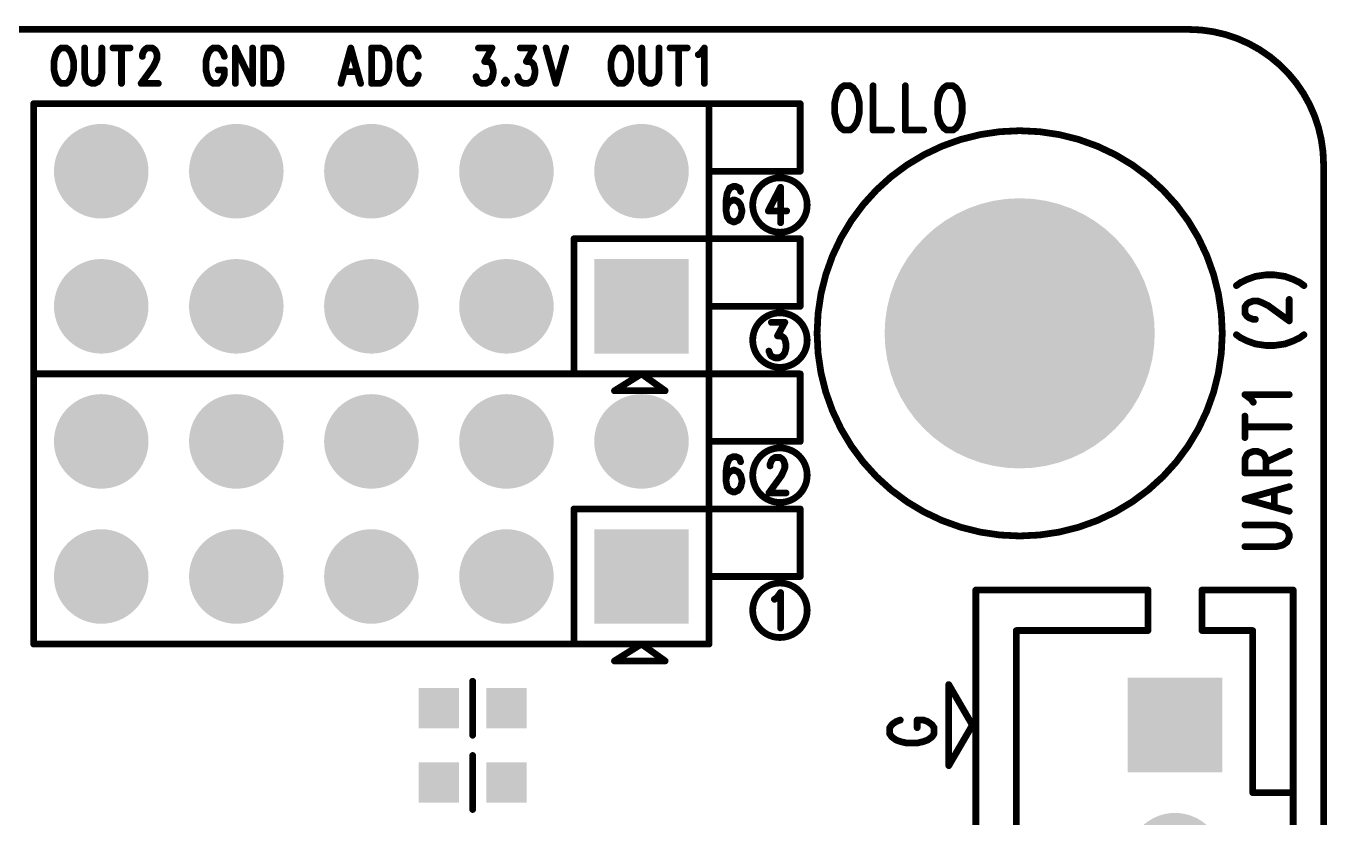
# Model space of a CAD drawing. Extents: x 97 to 206, y 100 to 175.
# Drawn here: x 185.79 to 205.05, y 163.33 to 175.05 of the extents above; entities that cross this region are included whole.
import ezdxf

# ---------------------------------------------------------------- set-up
doc = ezdxf.new("R2010")
doc.units = 0
doc.layers.get('0').update_dxf_attribs({"linetype": 'CONTINUOUS'})
doc.layers.add('MASK-TOP_PHO', color=10, linetype='CONTINUOUS')
doc.layers.add('SILK-TOP_PHO', color=9, linetype='CONTINUOUS')

# ---------------------------------------------------------------- blocks, each defined once
blk = doc.blocks.new('ROUND_1')
at = {"const_width": 0.050038}
blk.add_lwpolyline([(-0.025018, 0, 1), (0.025018, 0, 1)], format="xyb", close=True, dxfattribs=at)
blk = doc.blocks.new('ROUND_232')
at = {"const_width": 0.050038}
blk.add_lwpolyline([(-0.025018, 0, 1), (0.025018, 0, 1)], format="xyb", close=True, dxfattribs=at)
blk = doc.blocks.new('ROUND_32')
at = {"const_width": 1.999996}
blk.add_lwpolyline([(-0.999998, 0, 1), (0.999998, 0, 1)], format="xyb", close=True, dxfattribs=at)
blk = doc.blocks.new('ROUND_130')
at = {"const_width": 0.700024}
blk.add_lwpolyline([(-0.350012, 0, 1), (0.350012, 0, 1)], format="xyb", close=True, dxfattribs=at)
blk = doc.blocks.new('SQUARE_132')
blk.add_solid([(0.700024, 0.700024), (0.700024, -0.700024), (-0.700024, 0.700024), (-0.700024, -0.700024)])
blk = doc.blocks.new('SQUARE_181')
blk.add_solid([(0.700024, 0.700024), (0.700024, -0.700024), (-0.700024, 0.700024), (-0.700024, -0.700024)])
blk = doc.blocks.new('ROUND_182')
at = {"const_width": 0.700024}
blk.add_lwpolyline([(-0.350012, 0, 1), (0.350012, 0, 1)], format="xyb", close=True, dxfattribs=at)
blk = doc.blocks.new('SQUARE_191')
blk.add_solid([(0.299974, 0.299974), (0.299974, -0.299974), (-0.299974, 0.299974), (-0.299974, -0.299974)])

msp = doc.modelspace()

# ---------------------------------------------------------------- linework, layer by layer
at = {"layer": 'MASK-TOP_PHO', "const_width": 0.100076}
for points in [[(102.00005, 174.999904), (203.000102, 174.999904)], [(205.000098, 172.999908), (205.000098, 102.00005)]]:
    msp.add_lwpolyline(points, dxfattribs=at)
msp.add_lwpolyline([(205.000098, 172.999908, 0.4142136), (203.000102, 174.999904)], format="xyb", dxfattribs=at)
at = {"layer": 'SILK-TOP_PHO', "const_width": 0.100076}
for points in [[(102.00005, 174.999904), (203.000102, 174.999904)], [(186.272678, 174.69993), (186.236356, 174.649892)], [(186.309, 174.725076), (186.272678, 174.69993)], [(186.381898, 174.725076), (186.309, 174.725076)], [(186.41822, 174.69993), (186.381898, 174.725076)], [(186.454542, 174.649892), (186.41822, 174.69993)], [(186.65444, 174.725076), (186.65444, 174.349918)], [(186.909202, 174.349918), (186.909202, 174.725076)], [(187.072778, 174.725076), (187.327286, 174.725076)], [(187.200032, 174.725076), (187.200032, 174.200058)], [(187.50915, 174.625), (187.527184, 174.675038)], [(187.527184, 174.675038), (187.545472, 174.69993)], [(187.545472, 174.69993), (187.581794, 174.725076)], [(187.581794, 174.725076), (187.654438, 174.725076)], [(187.654438, 174.725076), (187.691014, 174.69993)], [(187.691014, 174.69993), (187.709048, 174.675038)], [(187.709048, 174.675038), (187.727336, 174.625)], [(188.52261, 174.69993), (188.486288, 174.649892)], [(188.559186, 174.725076), (188.52261, 174.69993)], [(188.63183, 174.725076), (188.559186, 174.725076)], [(188.668152, 174.69993), (188.63183, 174.725076)], [(188.704474, 174.649892), (188.668152, 174.69993)], [(188.886338, 174.725076), (188.886338, 174.200058)], [(188.886338, 174.725076), (189.140846, 174.200058)], [(189.140846, 174.725076), (189.140846, 174.200058)], [(189.304422, 174.725076), (189.304422, 174.200058)], [(189.304422, 174.725076), (189.43193, 174.725076)], [(189.43193, 174.725076), (189.486286, 174.69993)], [(189.486286, 174.69993), (189.522608, 174.649892)], [(190.595504, 174.725076), (190.449962, 174.200058)], [(190.595504, 174.725076), (190.740792, 174.200058)], [(190.904622, 174.725076), (190.904622, 174.200058)], [(190.904622, 174.725076), (191.031876, 174.725076)], [(191.031876, 174.725076), (191.086486, 174.69993)], [(191.086486, 174.69993), (191.122808, 174.649892)], [(191.39535, 174.69993), (191.359028, 174.649892)], [(191.431926, 174.725076), (191.39535, 174.69993)], [(191.50457, 174.725076), (191.431926, 174.725076)], [(191.540892, 174.69993), (191.50457, 174.725076)], [(191.577214, 174.649892), (191.540892, 174.69993)], [(192.48628, 174.725076), (192.686432, 174.725076)], [(192.686432, 174.725076), (192.577212, 174.524924)], [(193.104516, 174.725076), (193.304668, 174.725076)], [(193.304668, 174.725076), (193.195448, 174.524924)], [(193.486278, 174.725076), (193.63182, 174.200058)], [(193.777362, 174.725076), (193.63182, 174.200058)], [(194.522852, 174.69993), (194.486276, 174.649892)], [(194.559174, 174.725076), (194.522852, 174.69993)], [(194.631818, 174.725076), (194.559174, 174.725076)], [(194.66814, 174.69993), (194.631818, 174.725076)], [(194.704462, 174.649892), (194.66814, 174.69993)], [(194.904614, 174.725076), (194.904614, 174.349918)], [(195.159122, 174.349918), (195.159122, 174.725076)], [(195.322698, 174.725076), (195.577206, 174.725076)], [(195.449952, 174.725076), (195.449952, 174.200058)], [(195.777358, 174.649892), (195.831714, 174.725076)], [(195.831714, 174.725076), (195.831714, 174.200058)], [(186.218068, 174.600108), (186.200034, 174.524924)], [(186.200034, 174.524924), (186.200034, 174.399956)], [(186.236356, 174.649892), (186.218068, 174.600108)], [(186.47283, 174.600108), (186.454542, 174.649892)], [(186.490864, 174.524924), (186.47283, 174.600108)], [(186.490864, 174.399956), (186.490864, 174.524924)], [(187.50915, 174.600108), (187.50915, 174.625)], [(187.709048, 174.524924), (187.672726, 174.449994)], [(187.727336, 174.574962), (187.709048, 174.524924)], [(187.727336, 174.625), (187.727336, 174.574962)], [(188.468254, 174.600108), (188.449966, 174.524924)], [(188.449966, 174.524924), (188.449966, 174.399956)], [(188.486288, 174.649892), (188.468254, 174.600108)], [(188.722762, 174.600108), (188.704474, 174.649892)], [(189.522608, 174.649892), (189.540896, 174.600108)], [(189.540896, 174.600108), (189.559184, 174.524924)], [(189.559184, 174.524924), (189.559184, 174.399956)], [(191.122808, 174.649892), (191.140842, 174.600108)], [(191.140842, 174.600108), (191.15913, 174.524924)], [(191.15913, 174.524924), (191.15913, 174.399956)], [(191.340994, 174.600108), (191.322706, 174.524924)], [(191.322706, 174.524924), (191.322706, 174.399956)], [(191.359028, 174.649892), (191.340994, 174.600108)], [(191.595502, 174.600108), (191.577214, 174.649892)], [(192.577212, 174.524924), (192.631822, 174.524924)], [(192.631822, 174.524924), (192.668144, 174.500032)], [(192.668144, 174.500032), (192.686432, 174.474886)], [(193.195448, 174.524924), (193.250058, 174.524924)], [(193.250058, 174.524924), (193.28638, 174.500032)], [(193.28638, 174.500032), (193.304668, 174.474886)], [(194.468242, 174.600108), (194.449954, 174.524924)], [(194.449954, 174.524924), (194.449954, 174.399956)], [(194.486276, 174.649892), (194.468242, 174.600108)], [(194.72275, 174.600108), (194.704462, 174.649892)], [(194.740784, 174.524924), (194.72275, 174.600108)], [(194.740784, 174.399956), (194.740784, 174.524924)], [(195.740782, 174.625), (195.777358, 174.649892)], [(186.200034, 174.399956), (186.218068, 174.325026)], [(186.218068, 174.325026), (186.236356, 174.274988)], [(186.454542, 174.274988), (186.47283, 174.325026)], [(186.47283, 174.325026), (186.490864, 174.399956)], [(186.65444, 174.349918), (186.672728, 174.274988)], [(186.890914, 174.274988), (186.909202, 174.349918)], [(187.672726, 174.449994), (187.490862, 174.200058)], [(188.449966, 174.399956), (188.468254, 174.325026)], [(188.468254, 174.325026), (188.486288, 174.274988)], [(188.63183, 174.399956), (188.722762, 174.399956)], [(188.704474, 174.274988), (188.722762, 174.325026)], [(188.722762, 174.325026), (188.722762, 174.399956)], [(189.540896, 174.325026), (189.522608, 174.274988)], [(189.559184, 174.399956), (189.540896, 174.325026)], [(190.504572, 174.375064), (190.686436, 174.375064)], [(191.140842, 174.325026), (191.122808, 174.274988)], [(191.15913, 174.399956), (191.140842, 174.325026)], [(191.322706, 174.399956), (191.340994, 174.325026)], [(191.340994, 174.325026), (191.359028, 174.274988)], [(191.577214, 174.274988), (191.595502, 174.325026)], [(192.468246, 174.250096), (192.449958, 174.29988)], [(192.686432, 174.474886), (192.704466, 174.399956)], [(192.704466, 174.349918), (192.686432, 174.274988)], [(192.704466, 174.399956), (192.704466, 174.349918)], [(193.086482, 174.250096), (193.068194, 174.29988)], [(193.304668, 174.474886), (193.322702, 174.399956)], [(193.322702, 174.349918), (193.304668, 174.274988)], [(193.322702, 174.399956), (193.322702, 174.349918)], [(194.449954, 174.399956), (194.468242, 174.325026)], [(194.468242, 174.325026), (194.486276, 174.274988)], [(194.704462, 174.274988), (194.72275, 174.325026)], [(194.72275, 174.325026), (194.740784, 174.399956)], [(194.904614, 174.349918), (194.922648, 174.274988)], [(195.140834, 174.274988), (195.159122, 174.349918)], [(186.236356, 174.274988), (186.272678, 174.22495)], [(186.272678, 174.22495), (186.309, 174.200058)], [(186.309, 174.200058), (186.381898, 174.200058)], [(186.381898, 174.200058), (186.41822, 174.22495)], [(186.41822, 174.22495), (186.454542, 174.274988)], [(186.672728, 174.274988), (186.70905, 174.22495)], [(186.70905, 174.22495), (186.76366, 174.200058)], [(186.76366, 174.200058), (186.799982, 174.200058)], [(186.799982, 174.200058), (186.854592, 174.22495)], [(186.854592, 174.22495), (186.890914, 174.274988)], [(187.490862, 174.200058), (187.74537, 174.200058)], [(188.486288, 174.274988), (188.52261, 174.22495)], [(188.52261, 174.22495), (188.559186, 174.200058)], [(188.559186, 174.200058), (188.63183, 174.200058)], [(188.63183, 174.200058), (188.668152, 174.22495)], [(188.668152, 174.22495), (188.704474, 174.274988)], [(189.43193, 174.200058), (189.304422, 174.200058)], [(189.486286, 174.22495), (189.43193, 174.200058)], [(189.522608, 174.274988), (189.486286, 174.22495)], [(191.031876, 174.200058), (190.904622, 174.200058)], [(191.086486, 174.22495), (191.031876, 174.200058)], [(191.122808, 174.274988), (191.086486, 174.22495)], [(191.359028, 174.274988), (191.39535, 174.22495)], [(191.39535, 174.22495), (191.431926, 174.200058)], [(191.431926, 174.200058), (191.50457, 174.200058)], [(191.50457, 174.200058), (191.540892, 174.22495)], [(191.540892, 174.22495), (191.577214, 174.274988)], [(192.48628, 174.22495), (192.468246, 174.250096)], [(192.54089, 174.200058), (192.48628, 174.22495)], [(192.5955, 174.200058), (192.54089, 174.200058)], [(192.65011, 174.22495), (192.5955, 174.200058)], [(192.686432, 174.274988), (192.65011, 174.22495)], [(192.88633, 174.250096), (192.868296, 174.22495)], [(192.868296, 174.22495), (192.88633, 174.200058)], [(192.904618, 174.22495), (192.88633, 174.250096)], [(192.88633, 174.200058), (192.904618, 174.22495)], [(193.104516, 174.22495), (193.086482, 174.250096)], [(193.159126, 174.200058), (193.104516, 174.22495)], [(193.213736, 174.200058), (193.159126, 174.200058)], [(193.268092, 174.22495), (193.213736, 174.200058)], [(193.304668, 174.274988), (193.268092, 174.22495)], [(194.486276, 174.274988), (194.522852, 174.22495)], [(194.522852, 174.22495), (194.559174, 174.200058)], [(194.559174, 174.200058), (194.631818, 174.200058)], [(194.631818, 174.200058), (194.66814, 174.22495)], [(194.66814, 174.22495), (194.704462, 174.274988)], [(194.922648, 174.274988), (194.95897, 174.22495)], [(194.95897, 174.22495), (195.01358, 174.200058)], [(195.01358, 174.200058), (195.049902, 174.200058)], [(195.049902, 174.200058), (195.104512, 174.22495)], [(195.104512, 174.22495), (195.140834, 174.274988)], [(197.852284, 174.134272), (197.806818, 174.071788)], [(197.89775, 174.165514), (197.852284, 174.134272)], [(197.988682, 174.165514), (197.89775, 174.165514)], [(198.034148, 174.134272), (197.988682, 174.165514)], [(198.079614, 174.071788), (198.034148, 174.134272)], [(198.32955, 174.165514), (198.32955, 173.509432)], [(198.806816, 174.165514), (198.806816, 173.509432)], [(199.375014, 174.134272), (199.329548, 174.071788)], [(199.42048, 174.165514), (199.375014, 174.134272)], [(199.511412, 174.165514), (199.42048, 174.165514)], [(199.556878, 174.134272), (199.511412, 174.165514)], [(199.602344, 174.071788), (199.556878, 174.134272)], [(197.784212, 174.009304), (197.761352, 173.915578)], [(197.761352, 173.915578), (197.761352, 173.759368)], [(197.806818, 174.071788), (197.784212, 174.009304)], [(198.10222, 174.009304), (198.079614, 174.071788)], [(198.12508, 173.915578), (198.10222, 174.009304)], [(198.12508, 173.759368), (198.12508, 173.915578)], [(199.306942, 174.009304), (199.284082, 173.915578)], [(199.284082, 173.915578), (199.284082, 173.759368)], [(199.329548, 174.071788), (199.306942, 174.009304)], [(199.62495, 174.009304), (199.602344, 174.071788)], [(199.64781, 173.915578), (199.62495, 174.009304)], [(199.64781, 173.759368), (199.64781, 173.915578)], [(195.90004, 173.900084), (185.90006, 173.900084)], [(185.90006, 173.900084), (185.90006, 169.900092)], [(195.90004, 171.900088), (195.90004, 173.900084)], [(195.90004, 173.900084), (197.25005, 173.900084)], [(195.90004, 172.900086), (195.90004, 173.900084)], [(197.25005, 173.900084), (197.25005, 172.900086)], [(197.761352, 173.759368), (197.784212, 173.665642)], [(198.10222, 173.665642), (198.12508, 173.759368)], [(199.284082, 173.759368), (199.306942, 173.665642)], [(199.62495, 173.665642), (199.64781, 173.759368)], [(197.784212, 173.665642), (197.806818, 173.603158)], [(197.806818, 173.603158), (197.852284, 173.540674)], [(197.852284, 173.540674), (197.89775, 173.509432)], [(197.988682, 173.509432), (198.034148, 173.540674)], [(198.034148, 173.540674), (198.079614, 173.603158)], [(198.079614, 173.603158), (198.10222, 173.665642)], [(199.306942, 173.665642), (199.329548, 173.603158)], [(199.329548, 173.603158), (199.375014, 173.540674)], [(199.375014, 173.540674), (199.42048, 173.509432)], [(199.511412, 173.509432), (199.556878, 173.540674)], [(199.556878, 173.540674), (199.602344, 173.603158)], [(199.602344, 173.603158), (199.62495, 173.665642)], [(197.89775, 173.509432), (197.988682, 173.509432)], [(198.32955, 173.509432), (198.602346, 173.509432)], [(198.806816, 173.509432), (199.079612, 173.509432)], [(199.42048, 173.509432), (199.511412, 173.509432)], [(205.000098, 172.999908), (205.000098, 102.00005)], [(197.25005, 172.900086), (195.90004, 172.900086)], [(196.168264, 172.574966), (196.149976, 172.449998)], [(196.204586, 172.649896), (196.168264, 172.574966)], [(196.259196, 172.675042), (196.204586, 172.649896)], [(196.295518, 172.675042), (196.259196, 172.675042)], [(196.349874, 172.649896), (196.295518, 172.675042)], [(196.368162, 172.600112), (196.349874, 172.649896)], [(196.958966, 172.662596), (196.777356, 172.312584)], [(196.958966, 172.662596), (196.958966, 172.137578)], [(196.149976, 172.449998), (196.149976, 172.32503)], [(196.168264, 172.39996), (196.149976, 172.32503)], [(196.204586, 172.449998), (196.168264, 172.39996)], [(196.259196, 172.47489), (196.204586, 172.449998)], [(196.27723, 172.47489), (196.259196, 172.47489)], [(196.33184, 172.449998), (196.27723, 172.47489)], [(196.368162, 172.39996), (196.33184, 172.449998)], [(196.38645, 172.32503), (196.368162, 172.39996)], [(196.149976, 172.32503), (196.168264, 172.224954)], [(196.168264, 172.224954), (196.204586, 172.174916)], [(196.204586, 172.174916), (196.259196, 172.150024)], [(196.27723, 172.150024), (196.33184, 172.174916)], [(196.33184, 172.174916), (196.368162, 172.224954)], [(196.368162, 172.224954), (196.38645, 172.299884)], [(196.38645, 172.299884), (196.38645, 172.32503)], [(196.777356, 172.312584), (197.049898, 172.312584)], [(196.259196, 172.150024), (196.27723, 172.150024)], [(195.90004, 171.900088), (193.900044, 171.900088)], [(193.900044, 171.900088), (193.900044, 169.900092)], [(195.90004, 169.900092), (195.90004, 171.900088)], [(195.90004, 171.900088), (197.25005, 171.900088)], [(195.90004, 170.90009), (195.90004, 171.900088)], [(197.25005, 171.900088), (197.25005, 170.90009)], [(203.70927, 171.206922), (203.771754, 171.252388)], [(203.771754, 171.252388), (203.865734, 171.297854)], [(203.865734, 171.297854), (203.990702, 171.343066)], [(203.990702, 171.343066), (204.146912, 171.365926)], [(204.146912, 171.365926), (204.27188, 171.365926)], [(204.27188, 171.365926), (204.42809, 171.343066)], [(204.42809, 171.343066), (204.553058, 171.297854)], [(204.553058, 171.297854), (204.646784, 171.252388)], [(204.646784, 171.252388), (204.709268, 171.206922)], [(197.25005, 170.90009), (195.90004, 170.90009)], [(203.834492, 170.88866), (203.865734, 170.934126)], [(203.834492, 170.797728), (203.834492, 170.88866)], [(203.865734, 170.934126), (203.896976, 170.956732)], [(203.896976, 170.956732), (203.95946, 170.979592)], [(203.95946, 170.979592), (204.021944, 170.979592)], [(204.021944, 170.979592), (204.084428, 170.956732)], [(204.084428, 170.956732), (204.178154, 170.911266)], [(204.178154, 170.911266), (204.490574, 170.68419)], [(204.490574, 170.68419), (204.490574, 171.002198)], [(196.822822, 170.6626), (197.02272, 170.6626)], [(197.02272, 170.6626), (196.913754, 170.462448)], [(203.865734, 170.752262), (203.834492, 170.797728)], [(203.896976, 170.729656), (203.865734, 170.752262)], [(203.95946, 170.706796), (203.896976, 170.729656)], [(203.990702, 170.706796), (203.95946, 170.706796)], [(196.913754, 170.462448), (196.96811, 170.462448)], [(196.96811, 170.462448), (197.004432, 170.437556)], [(197.004432, 170.437556), (197.02272, 170.41241)], [(203.70927, 170.479466), (203.771754, 170.434)], [(204.646784, 170.434), (204.709268, 170.479466)], [(197.02272, 170.41241), (197.041008, 170.33748)], [(197.041008, 170.287442), (197.02272, 170.212512)], [(197.041008, 170.33748), (197.041008, 170.287442)], [(203.771754, 170.434), (203.865734, 170.388534)], [(203.865734, 170.388534), (203.990702, 170.343068)], [(203.990702, 170.343068), (204.146912, 170.320462)], [(204.146912, 170.320462), (204.27188, 170.320462)], [(204.27188, 170.320462), (204.42809, 170.343068)], [(204.42809, 170.343068), (204.553058, 170.388534)], [(204.553058, 170.388534), (204.646784, 170.434)], [(196.804534, 170.18762), (196.786246, 170.237404)], [(196.822822, 170.162474), (196.804534, 170.18762)], [(196.877178, 170.137582), (196.822822, 170.162474)], [(196.931788, 170.137582), (196.877178, 170.137582)], [(196.986398, 170.162474), (196.931788, 170.137582)], [(197.02272, 170.212512), (196.986398, 170.162474)], [(195.90004, 169.900092), (185.90006, 169.900092)], [(185.90006, 169.900092), (185.90006, 165.9001)], [(185.90006, 169.900092), (195.90004, 169.900092)], [(194.900042, 169.900092), (194.499992, 169.649902)], [(195.250054, 169.649902), (194.900042, 169.900092)], [(195.90004, 167.900096), (195.90004, 169.900092)], [(195.90004, 169.900092), (197.25005, 169.900092)], [(195.90004, 168.900094), (195.90004, 169.900092)], [(197.25005, 169.900092), (197.25005, 168.900094)], [(194.499992, 169.649902), (195.250054, 169.649902)], [(203.928218, 169.524934), (203.834492, 169.59326)], [(203.834492, 169.59326), (204.490574, 169.59326)], [(203.95946, 169.479468), (203.928218, 169.524934)], [(203.834492, 168.956736), (203.834492, 169.274998)], [(203.834492, 169.115994), (204.490574, 169.115994)], [(197.25005, 168.900094), (195.90004, 168.900094)], [(203.834492, 168.638728), (203.865734, 168.7068)], [(203.865734, 168.7068), (203.896976, 168.72966)], [(203.896976, 168.72966), (203.95946, 168.752266)], [(203.95946, 168.752266), (204.021944, 168.752266)], [(204.021944, 168.752266), (204.084428, 168.72966)], [(204.084428, 168.72966), (204.11567, 168.7068)], [(204.11567, 168.7068), (204.146912, 168.638728)], [(204.146912, 168.593262), (204.490574, 168.752266)], [(196.168264, 168.574974), (196.149976, 168.450006)], [(196.204586, 168.649904), (196.168264, 168.574974)], [(196.259196, 168.67505), (196.204586, 168.649904)], [(196.295518, 168.67505), (196.259196, 168.67505)], [(196.349874, 168.649904), (196.295518, 168.67505)], [(196.368162, 168.60012), (196.349874, 168.649904)], [(196.804534, 168.562528), (196.822822, 168.612566)], [(196.804534, 168.537382), (196.804534, 168.562528)], [(196.822822, 168.612566), (196.840856, 168.637458)], [(196.840856, 168.637458), (196.877178, 168.662604)], [(196.877178, 168.662604), (196.950076, 168.662604)], [(196.950076, 168.662604), (196.986398, 168.637458)], [(196.986398, 168.637458), (197.004432, 168.612566)], [(197.004432, 168.612566), (197.02272, 168.562528)], [(197.02272, 168.51249), (197.004432, 168.462452)], [(197.02272, 168.562528), (197.02272, 168.51249)], [(203.834492, 168.434004), (203.834492, 168.638728)], [(204.146912, 168.638728), (204.146912, 168.434004)], [(196.149976, 168.450006), (196.149976, 168.325038)], [(196.168264, 168.399968), (196.149976, 168.325038)], [(196.149976, 168.325038), (196.168264, 168.224962)], [(196.204586, 168.450006), (196.168264, 168.399968)], [(196.259196, 168.474898), (196.204586, 168.450006)], [(196.27723, 168.474898), (196.259196, 168.474898)], [(196.33184, 168.450006), (196.27723, 168.474898)], [(196.368162, 168.399968), (196.33184, 168.450006)], [(196.38645, 168.325038), (196.368162, 168.399968)], [(196.38645, 168.299892), (196.38645, 168.325038)], [(196.96811, 168.387522), (196.786246, 168.137586)], [(197.004432, 168.462452), (196.96811, 168.387522)], [(203.834492, 168.434004), (204.490574, 168.434004)], [(196.168264, 168.224962), (196.204586, 168.174924)], [(196.204586, 168.174924), (196.259196, 168.150032)], [(196.259196, 168.150032), (196.27723, 168.150032)], [(196.27723, 168.150032), (196.33184, 168.174924)], [(196.33184, 168.174924), (196.368162, 168.224962)], [(196.368162, 168.224962), (196.38645, 168.299892)], [(196.786246, 168.137586), (197.041008, 168.137586)], [(203.834492, 168.04767), (204.490574, 168.229534)], [(204.27188, 167.934132), (204.27188, 168.161462)], [(203.834492, 168.04767), (204.490574, 167.865806)], [(195.90004, 167.900096), (193.900044, 167.900096)], [(193.900044, 167.900096), (193.900044, 165.9001)], [(195.90004, 165.9001), (195.90004, 167.900096)], [(195.90004, 167.900096), (197.25005, 167.900096)], [(195.90004, 166.900098), (195.90004, 167.900096)], [(197.25005, 167.900096), (197.25005, 166.900098)], [(204.303122, 167.661336), (203.834492, 167.661336)], [(204.396848, 167.63873), (204.303122, 167.661336)], [(204.459332, 167.593264), (204.396848, 167.63873)], [(204.490574, 167.524938), (204.459332, 167.593264)], [(204.303122, 167.343074), (204.396848, 167.365934)], [(204.396848, 167.365934), (204.459332, 167.4114)], [(204.459332, 167.4114), (204.490574, 167.479472)], [(204.490574, 167.479472), (204.490574, 167.524938)], [(203.834492, 167.343074), (204.303122, 167.343074)], [(197.25005, 166.900098), (195.90004, 166.900098)], [(196.868288, 166.562532), (196.90461, 166.587424)], [(196.90461, 166.587424), (196.958966, 166.662608)], [(196.958966, 166.662608), (196.958966, 166.13759)], [(199.849994, 156.699966), (199.849994, 166.699946)], [(199.849994, 166.699946), (202.3999, 166.699946)], [(202.3999, 166.699946), (202.3999, 166.099998)], [(204.55001, 166.699946), (203.2, 166.699946)], [(203.2, 166.699946), (203.2, 166.099998)], [(204.55001, 158.699962), (204.55001, 166.699946)], [(202.3999, 166.099998), (200.449942, 166.099998)], [(200.449942, 166.099998), (200.449942, 157.299914)], [(203.2, 166.099998), (203.950062, 166.099998)], [(203.950062, 166.099998), (203.950062, 163.699952)], [(185.90006, 165.9001), (195.90004, 165.9001)], [(194.900042, 165.9001), (194.499992, 165.64991)], [(195.250054, 165.64991), (194.900042, 165.9001)], [(194.499992, 165.64991), (195.250054, 165.64991)], [(192.39992, 165.349936), (192.39992, 164.55009)], [(199.799956, 164.69995), (199.449944, 165.299898)], [(199.449944, 165.299898), (199.449944, 164.100002)], [(198.606918, 164.706808), (198.575676, 164.661342)], [(198.575676, 164.661342), (198.575676, 164.57041)], [(198.669402, 164.752274), (198.606918, 164.706808)], [(198.731886, 164.77488), (198.669402, 164.752274)], [(199.075548, 164.77488), (198.981822, 164.77488)], [(198.981822, 164.661342), (198.981822, 164.77488)], [(199.138032, 164.752274), (199.075548, 164.77488)], [(199.200516, 164.706808), (199.138032, 164.752274)], [(199.231758, 164.661342), (199.200516, 164.706808)], [(199.231758, 164.57041), (199.231758, 164.661342)], [(199.449944, 164.100002), (199.799956, 164.69995)], [(198.575676, 164.57041), (198.606918, 164.524944)], [(198.606918, 164.524944), (198.669402, 164.479478)], [(198.669402, 164.479478), (198.731886, 164.456872)], [(199.075548, 164.456872), (199.138032, 164.479478)], [(199.138032, 164.479478), (199.200516, 164.524944)], [(199.200516, 164.524944), (199.231758, 164.57041)], [(198.731886, 164.456872), (198.825612, 164.434012)], [(198.825612, 164.434012), (198.981822, 164.434012)], [(198.981822, 164.434012), (199.075548, 164.456872)], [(192.39992, 164.250116), (192.39992, 163.450016)], [(203.950062, 163.699952), (204.55001, 163.699952)]]:
    msp.add_lwpolyline(points, dxfattribs=at)
msp.add_lwpolyline([(205.000098, 172.999908, 0.4142136), (203.000102, 174.999904)], format="xyb", dxfattribs=at)
for points in [[(197.499986, 170.50004, 1), (203.499974, 170.50004, 1)], [(196.546978, 172.39996, 1), (197.353174, 172.39996, 1)], [(196.546978, 170.399964, 1), (197.353174, 170.399964, 1)], [(196.546978, 168.399968, 1), (197.353174, 168.399968, 1)], [(196.546978, 166.399972, 1), (197.353174, 166.399972, 1)]]:
    msp.add_lwpolyline(points, format="xyb", close=True, dxfattribs=at)

# ---------------------------------------------------------------- block references
at = {"layer": 'MASK-TOP_PHO'}
for name, p in [('ROUND_1', (203.000102, 174.999904)), ('ROUND_1', (203.000102, 174.999904)), ('ROUND_130', (186.900058, 172.900086)), ('ROUND_130', (188.900054, 172.900086)), ('ROUND_130', (190.90005, 172.900086)), ('ROUND_130', (192.900046, 172.900086)), ('ROUND_130', (194.900042, 172.900086)), ('ROUND_1', (205.000098, 172.999908)), ('ROUND_1', (205.000098, 172.999908)), ('ROUND_32', (200.49998, 170.50004)), ('ROUND_130', (186.900058, 170.90009)), ('ROUND_130', (188.900054, 170.90009)), ('ROUND_130', (190.90005, 170.90009)), ('ROUND_130', (192.900046, 170.90009)), ('SQUARE_132', (194.900042, 170.90009)), ('ROUND_130', (186.900058, 168.900094)), ('ROUND_130', (188.900054, 168.900094)), ('ROUND_130', (190.90005, 168.900094)), ('ROUND_130', (192.900046, 168.900094)), ('ROUND_130', (194.900042, 168.900094)), ('ROUND_130', (186.900058, 166.900098)), ('ROUND_130', (188.900054, 166.900098)), ('ROUND_130', (190.90005, 166.900098)), ('ROUND_130', (192.900046, 166.900098)), ('SQUARE_132', (194.900042, 166.900098)), ('SQUARE_181', (202.79995, 164.69995)), ('SQUARE_191', (191.900048, 164.949886)), ('SQUARE_191', (192.900046, 164.949886)), ('SQUARE_191', (191.900048, 163.850066)), ('SQUARE_191', (192.900046, 163.850066)), ('ROUND_182', (202.79995, 162.699954))]:
    msp.add_blockref(name, p, dxfattribs=at)
at = {"layer": 'SILK-TOP_PHO'}
for name, p in [('ROUND_1', (203.000102, 174.999904)), ('ROUND_1', (203.000102, 174.999904)), ('ROUND_1', (186.272678, 174.69993)), ('ROUND_1', (186.309, 174.725076)), ('ROUND_1', (186.309, 174.725076)), ('ROUND_1', (186.381898, 174.725076)), ('ROUND_1', (186.41822, 174.69993)), ('ROUND_1', (186.65444, 174.725076)), ('ROUND_1', (186.909202, 174.725076)), ('ROUND_1', (187.072778, 174.725076)), ('ROUND_1', (187.200032, 174.725076)), ('ROUND_1', (187.327286, 174.725076)), ('ROUND_1', (187.527184, 174.675038)), ('ROUND_1', (187.545472, 174.69993)), ('ROUND_1', (187.581794, 174.725076)), ('ROUND_1', (187.654438, 174.725076)), ('ROUND_1', (187.691014, 174.69993)), ('ROUND_1', (187.709048, 174.675038)), ('ROUND_1', (188.52261, 174.69993)), ('ROUND_1', (188.559186, 174.725076)), ('ROUND_1', (188.63183, 174.725076)), ('ROUND_1', (188.668152, 174.69993)), ('ROUND_1', (188.886338, 174.725076)), ('ROUND_1', (188.886338, 174.725076)), ('ROUND_1', (189.140846, 174.725076)), ('ROUND_1', (189.304422, 174.725076)), ('ROUND_1', (189.304422, 174.725076)), ('ROUND_1', (189.43193, 174.725076)), ('ROUND_1', (189.486286, 174.69993)), ('ROUND_1', (190.595504, 174.725076)), ('ROUND_1', (190.595504, 174.725076)), ('ROUND_1', (190.904622, 174.725076)), ('ROUND_1', (190.904622, 174.725076)), ('ROUND_1', (191.031876, 174.725076)), ('ROUND_1', (191.086486, 174.69993)), ('ROUND_1', (191.39535, 174.69993)), ('ROUND_1', (191.431926, 174.725076)), ('ROUND_1', (191.50457, 174.725076)), ('ROUND_1', (191.540892, 174.69993)), ('ROUND_1', (192.48628, 174.725076)), ('ROUND_1', (192.686432, 174.725076)), ('ROUND_1', (193.104516, 174.725076)), ('ROUND_1', (193.304668, 174.725076)), ('ROUND_1', (193.486278, 174.725076)), ('ROUND_1', (193.777362, 174.725076)), ('ROUND_1', (194.522852, 174.69993)), ('ROUND_1', (194.559174, 174.725076)), ('ROUND_1', (194.559174, 174.725076)), ('ROUND_1', (194.631818, 174.725076)), ('ROUND_1', (194.66814, 174.69993)), ('ROUND_1', (194.904614, 174.725076)), ('ROUND_1', (195.159122, 174.725076)), ('ROUND_1', (195.322698, 174.725076)), ('ROUND_1', (195.449952, 174.725076)), ('ROUND_1', (195.577206, 174.725076)), ('ROUND_1', (195.831714, 174.725076)), ('ROUND_1', (186.200034, 174.524924)), ('ROUND_1', (186.218068, 174.600108)), ('ROUND_1', (186.236356, 174.649892)), ('ROUND_1', (186.454542, 174.649892)), ('ROUND_1', (186.47283, 174.600108)), ('ROUND_1', (186.490864, 174.524924)), ('ROUND_1', (187.50915, 174.625)), ('ROUND_1', (187.50915, 174.600108)), ('ROUND_1', (187.709048, 174.524924)), ('ROUND_1', (187.727336, 174.625)), ('ROUND_1', (187.727336, 174.574962)), ('ROUND_1', (188.449966, 174.524924)), ('ROUND_1', (188.468254, 174.600108)), ('ROUND_1', (188.486288, 174.649892)), ('ROUND_1', (188.704474, 174.649892)), ('ROUND_1', (188.722762, 174.600108)), ('ROUND_1', (189.522608, 174.649892)), ('ROUND_1', (189.540896, 174.600108)), ('ROUND_1', (189.559184, 174.524924)), ('ROUND_1', (191.122808, 174.649892)), ('ROUND_1', (191.140842, 174.600108)), ('ROUND_1', (191.15913, 174.524924)), ('ROUND_1', (191.322706, 174.524924)), ('ROUND_1', (191.340994, 174.600108)), ('ROUND_1', (191.359028, 174.649892)), ('ROUND_1', (191.577214, 174.649892)), ('ROUND_1', (191.595502, 174.600108)), ('ROUND_1', (192.577212, 174.524924)), ('ROUND_1', (192.631822, 174.524924)), ('ROUND_1', (192.668144, 174.500032)), ('ROUND_1', (193.195448, 174.524924)), ('ROUND_1', (193.250058, 174.524924)), ('ROUND_1', (193.28638, 174.500032)), ('ROUND_1', (194.449954, 174.524924)), ('ROUND_1', (194.468242, 174.600108)), ('ROUND_1', (194.486276, 174.649892)), ('ROUND_1', (194.704462, 174.649892)), ('ROUND_1', (194.72275, 174.600108)), ('ROUND_1', (194.740784, 174.524924)), ('ROUND_1', (195.740782, 174.625)), ('ROUND_1', (195.777358, 174.649892)), ('ROUND_1', (186.200034, 174.399956)), ('ROUND_1', (186.218068, 174.325026)), ('ROUND_1', (186.47283, 174.325026)), ('ROUND_1', (186.490864, 174.399956)), ('ROUND_1', (186.65444, 174.349918)), ('ROUND_1', (186.909202, 174.349918)), ('ROUND_1', (187.672726, 174.449994)), ('ROUND_1', (188.449966, 174.399956)), ('ROUND_1', (188.468254, 174.325026)), ('ROUND_1', (188.63183, 174.399956)), ('ROUND_1', (188.722762, 174.399956)), ('ROUND_1', (188.722762, 174.399956)), ('ROUND_1', (188.722762, 174.325026)), ('ROUND_1', (189.540896, 174.325026)), ('ROUND_1', (189.559184, 174.399956)), ('ROUND_1', (190.504572, 174.375064)), ('ROUND_1', (190.686436, 174.375064)), ('ROUND_1', (191.140842, 174.325026)), ('ROUND_1', (191.15913, 174.399956)), ('ROUND_1', (191.322706, 174.399956)), ('ROUND_1', (191.340994, 174.325026)), ('ROUND_1', (191.595502, 174.325026)), ('ROUND_1', (192.449958, 174.29988)), ('ROUND_1', (192.686432, 174.474886)), ('ROUND_1', (192.704466, 174.399956)), ('ROUND_1', (192.704466, 174.349918)), ('ROUND_1', (193.068194, 174.29988)), ('ROUND_1', (193.304668, 174.474886)), ('ROUND_1', (193.322702, 174.399956)), ('ROUND_1', (193.322702, 174.349918)), ('ROUND_1', (194.449954, 174.399956)), ('ROUND_1', (194.468242, 174.325026)), ('ROUND_1', (194.72275, 174.325026)), ('ROUND_1', (194.740784, 174.399956)), ('ROUND_1', (194.904614, 174.349918)), ('ROUND_1', (195.159122, 174.349918)), ('ROUND_1', (186.236356, 174.274988)), ('ROUND_1', (186.272678, 174.22495)), ('ROUND_1', (186.309, 174.200058)), ('ROUND_1', (186.381898, 174.200058)), ('ROUND_1', (186.41822, 174.22495)), ('ROUND_1', (186.454542, 174.274988)), ('ROUND_1', (186.672728, 174.274988)), ('ROUND_1', (186.70905, 174.22495)), ('ROUND_1', (186.76366, 174.200058)), ('ROUND_1', (186.799982, 174.200058)), ('ROUND_1', (186.854592, 174.22495)), ('ROUND_1', (186.890914, 174.274988)), ('ROUND_1', (187.200032, 174.200058)), ('ROUND_1', (187.490862, 174.200058)), ('ROUND_1', (187.74537, 174.200058)), ('ROUND_1', (188.486288, 174.274988)), ('ROUND_1', (188.52261, 174.22495)), ('ROUND_1', (188.559186, 174.200058)), ('ROUND_1', (188.63183, 174.200058)), ('ROUND_1', (188.668152, 174.22495)), ('ROUND_1', (188.704474, 174.274988)), ('ROUND_1', (188.886338, 174.200058)), ('ROUND_1', (189.140846, 174.200058)), ('ROUND_1', (189.140846, 174.200058)), ('ROUND_1', (189.304422, 174.200058)), ('ROUND_1', (189.304422, 174.200058)), ('ROUND_1', (189.43193, 174.200058)), ('ROUND_1', (189.486286, 174.22495)), ('ROUND_1', (189.522608, 174.274988)), ('ROUND_1', (190.449962, 174.200058)), ('ROUND_1', (190.740792, 174.200058)), ('ROUND_1', (190.904622, 174.200058)), ('ROUND_1', (190.904622, 174.200058)), ('ROUND_1', (191.031876, 174.200058)), ('ROUND_1', (191.086486, 174.22495)), ('ROUND_1', (191.122808, 174.274988)), ('ROUND_1', (191.359028, 174.274988)), ('ROUND_1', (191.39535, 174.22495)), ('ROUND_1', (191.431926, 174.200058)), ('ROUND_1', (191.50457, 174.200058)), ('ROUND_1', (191.540892, 174.22495)), ('ROUND_1', (191.577214, 174.274988)), ('ROUND_1', (192.468246, 174.250096)), ('ROUND_1', (192.48628, 174.22495)), ('ROUND_1', (192.54089, 174.200058)), ('ROUND_1', (192.5955, 174.200058)), ('ROUND_1', (192.65011, 174.22495)), ('ROUND_1', (192.686432, 174.274988)), ('ROUND_1', (192.868296, 174.22495)), ('ROUND_1', (192.88633, 174.250096)), ('ROUND_1', (192.88633, 174.250096)), ('ROUND_1', (192.88633, 174.200058)), ('ROUND_1', (192.904618, 174.22495)), ('ROUND_1', (193.086482, 174.250096)), ('ROUND_1', (193.104516, 174.22495)), ('ROUND_1', (193.159126, 174.200058)), ('ROUND_1', (193.213736, 174.200058)), ('ROUND_1', (193.268092, 174.22495)), ('ROUND_1', (193.304668, 174.274988)), ('ROUND_1', (193.63182, 174.200058)), ('ROUND_1', (193.63182, 174.200058)), ('ROUND_1', (194.486276, 174.274988)), ('ROUND_1', (194.522852, 174.22495)), ('ROUND_1', (194.559174, 174.200058)), ('ROUND_1', (194.631818, 174.200058)), ('ROUND_1', (194.66814, 174.22495)), ('ROUND_1', (194.704462, 174.274988)), ('ROUND_1', (194.922648, 174.274988)), ('ROUND_1', (194.95897, 174.22495)), ('ROUND_1', (195.01358, 174.200058)), ('ROUND_1', (195.049902, 174.200058)), ('ROUND_1', (195.104512, 174.22495)), ('ROUND_1', (195.140834, 174.274988)), ('ROUND_1', (195.449952, 174.200058)), ('ROUND_1', (195.831714, 174.200058)), ('ROUND_1', (197.852284, 174.134272)), ('ROUND_1', (197.89775, 174.165514)), ('ROUND_1', (197.89775, 174.165514)), ('ROUND_1', (197.988682, 174.165514)), ('ROUND_1', (198.034148, 174.134272)), ('ROUND_1', (198.32955, 174.165514)), ('ROUND_1', (198.806816, 174.165514)), ('ROUND_1', (199.375014, 174.134272)), ('ROUND_1', (199.42048, 174.165514)), ('ROUND_1', (199.42048, 174.165514)), ('ROUND_1', (199.511412, 174.165514)), ('ROUND_1', (199.556878, 174.134272)), ('ROUND_1', (197.761352, 173.915578)), ('ROUND_1', (197.784212, 174.009304)), ('ROUND_1', (197.806818, 174.071788)), ('ROUND_1', (198.079614, 174.071788)), ('ROUND_1', (198.10222, 174.009304)), ('ROUND_1', (198.12508, 173.915578)), ('ROUND_1', (199.284082, 173.915578)), ('ROUND_1', (199.306942, 174.009304)), ('ROUND_1', (199.329548, 174.071788)), ('ROUND_1', (199.602344, 174.071788)), ('ROUND_1', (199.62495, 174.009304)), ('ROUND_1', (199.64781, 173.915578)), ('ROUND_1', (185.90006, 173.900084)), ('ROUND_1', (195.90004, 173.900084)), ('ROUND_1', (195.90004, 173.900084)), ('ROUND_1', (195.90004, 173.900084)), ('ROUND_1', (197.25005, 173.900084)), ('ROUND_1', (197.761352, 173.759368)), ('ROUND_1', (198.12508, 173.759368)), ('ROUND_1', (199.284082, 173.759368)), ('ROUND_1', (199.64781, 173.759368)), ('ROUND_1', (197.784212, 173.665642)), ('ROUND_1', (197.806818, 173.603158)), ('ROUND_1', (197.852284, 173.540674)), ('ROUND_1', (198.034148, 173.540674)), ('ROUND_1', (198.079614, 173.603158)), ('ROUND_1', (198.10222, 173.665642)), ('ROUND_1', (199.306942, 173.665642)), ('ROUND_1', (199.329548, 173.603158)), ('ROUND_1', (199.375014, 173.540674)), ('ROUND_1', (199.556878, 173.540674)), ('ROUND_1', (199.602344, 173.603158)), ('ROUND_1', (199.62495, 173.665642)), ('ROUND_1', (197.89775, 173.509432)), ('ROUND_1', (197.988682, 173.509432)), ('ROUND_1', (198.32955, 173.509432)), ('ROUND_1', (198.602346, 173.509432)), ('ROUND_1', (198.806816, 173.509432)), ('ROUND_1', (199.079612, 173.509432)), ('ROUND_1', (199.42048, 173.509432)), ('ROUND_1', (199.511412, 173.509432)), ('ROUND_1', (205.000098, 172.999908)), ('ROUND_1', (205.000098, 172.999908)), ('ROUND_1', (195.90004, 172.900086)), ('ROUND_1', (197.25005, 172.900086)), ('ROUND_1', (196.168264, 172.574966)), ('ROUND_1', (196.204586, 172.649896)), ('ROUND_1', (196.259196, 172.675042)), ('ROUND_1', (196.295518, 172.675042)), ('ROUND_1', (196.349874, 172.649896)), ('ROUND_1', (196.368162, 172.600112)), ('ROUND_1', (196.958966, 172.662596)), ('ROUND_1', (196.958966, 172.662596)), ('ROUND_1', (196.149976, 172.449998)), ('ROUND_1', (196.168264, 172.39996)), ('ROUND_1', (196.204586, 172.449998)), ('ROUND_1', (196.259196, 172.47489)), ('ROUND_1', (196.27723, 172.47489)), ('ROUND_1', (196.33184, 172.449998)), ('ROUND_1', (196.368162, 172.39996)), ('ROUND_1', (196.149976, 172.32503)), ('ROUND_1', (196.149976, 172.32503)), ('ROUND_1', (196.168264, 172.224954)), ('ROUND_1', (196.204586, 172.174916)), ('ROUND_1', (196.33184, 172.174916)), ('ROUND_1', (196.368162, 172.224954)), ('ROUND_1', (196.38645, 172.32503)), ('ROUND_1', (196.38645, 172.299884)), ('ROUND_1', (196.777356, 172.312584)), ('ROUND_1', (197.049898, 172.312584)), ('ROUND_1', (196.259196, 172.150024)), ('ROUND_1', (196.27723, 172.150024)), ('ROUND_1', (196.958966, 172.137578)), ('ROUND_1', (193.900044, 171.900088)), ('ROUND_1', (195.90004, 171.900088)), ('ROUND_1', (195.90004, 171.900088)), ('ROUND_1', (195.90004, 171.900088)), ('ROUND_1', (195.90004, 171.900088)), ('ROUND_1', (197.25005, 171.900088)), ('ROUND_1', (203.70927, 171.206922)), ('ROUND_1', (203.771754, 171.252388)), ('ROUND_1', (203.865734, 171.297854)), ('ROUND_1', (203.865734, 171.297854)), ('ROUND_1', (203.990702, 171.343066)), ('ROUND_1', (204.146912, 171.365926)), ('ROUND_1', (204.27188, 171.365926)), ('ROUND_1', (204.42809, 171.343066)), ('ROUND_1', (204.553058, 171.297854)), ('ROUND_1', (204.553058, 171.297854)), ('ROUND_1', (204.646784, 171.252388)), ('ROUND_1', (204.709268, 171.206922)), ('ROUND_1', (195.90004, 170.90009)), ('ROUND_1', (197.25005, 170.90009)), ('ROUND_1', (203.834492, 170.88866)), ('ROUND_1', (203.865734, 170.934126)), ('ROUND_1', (203.896976, 170.956732)), ('ROUND_1', (203.95946, 170.979592)), ('ROUND_1', (204.021944, 170.979592)), ('ROUND_1', (204.084428, 170.956732)), ('ROUND_1', (204.178154, 170.911266)), ('ROUND_1', (204.490574, 171.002198)), ('ROUND_1', (196.822822, 170.6626)), ('ROUND_1', (197.02272, 170.6626)), ('ROUND_1', (203.834492, 170.797728)), ('ROUND_1', (203.865734, 170.752262)), ('ROUND_1', (203.896976, 170.729656)), ('ROUND_1', (203.95946, 170.706796)), ('ROUND_1', (203.990702, 170.706796)), ('ROUND_1', (204.490574, 170.68419)), ('ROUND_1', (196.913754, 170.462448)), ('ROUND_1', (196.96811, 170.462448)), ('ROUND_1', (197.004432, 170.437556)), ('ROUND_1', (203.70927, 170.479466)), ('ROUND_1', (204.709268, 170.479466)), ('ROUND_1', (197.02272, 170.41241)), ('ROUND_1', (197.041008, 170.33748)), ('ROUND_1', (197.041008, 170.287442)), ('ROUND_1', (203.771754, 170.434)), ('ROUND_1', (203.865734, 170.388534)), ('ROUND_1', (203.990702, 170.343068)), ('ROUND_1', (204.146912, 170.320462)), ('ROUND_1', (204.27188, 170.320462)), ('ROUND_1', (204.42809, 170.343068)), ('ROUND_1', (204.553058, 170.388534)), ('ROUND_1', (204.646784, 170.434)), ('ROUND_1', (196.786246, 170.237404)), ('ROUND_1', (196.804534, 170.18762)), ('ROUND_1', (196.822822, 170.162474)), ('ROUND_1', (196.877178, 170.137582)), ('ROUND_1', (196.931788, 170.137582)), ('ROUND_1', (196.986398, 170.162474)), ('ROUND_1', (197.02272, 170.212512)), ('ROUND_1', (185.90006, 169.900092)), ('ROUND_1', (185.90006, 169.900092)), ('ROUND_1', (193.900044, 169.900092)), ('ROUND_1', (194.900042, 169.900092)), ('ROUND_1', (194.900042, 169.900092)), ('ROUND_1', (195.90004, 169.900092)), ('ROUND_1', (195.90004, 169.900092)), ('ROUND_1', (195.90004, 169.900092)), ('ROUND_1', (195.90004, 169.900092)), ('ROUND_1', (195.90004, 169.900092)), ('ROUND_1', (197.25005, 169.900092)), ('ROUND_1', (194.499992, 169.649902)), ('ROUND_1', (195.250054, 169.649902)), ('ROUND_1', (203.834492, 169.59326)), ('ROUND_1', (203.928218, 169.524934)), ('ROUND_1', (203.95946, 169.479468)), ('ROUND_1', (204.490574, 169.59326)), ('ROUND_1', (203.834492, 169.274998)), ('ROUND_1', (203.834492, 169.115994)), ('ROUND_1', (204.490574, 169.115994)), ('ROUND_1', (195.90004, 168.900094)), ('ROUND_1', (197.25005, 168.900094)), ('ROUND_1', (203.834492, 168.956736)), ('ROUND_1', (203.865734, 168.7068)), ('ROUND_1', (203.896976, 168.72966)), ('ROUND_1', (203.95946, 168.752266)), ('ROUND_1', (204.021944, 168.752266)), ('ROUND_1', (204.084428, 168.72966)), ('ROUND_1', (204.11567, 168.7068)), ('ROUND_1', (204.490574, 168.752266)), ('ROUND_1', (196.168264, 168.574974)), ('ROUND_1', (196.204586, 168.649904)), ('ROUND_1', (196.259196, 168.67505)), ('ROUND_1', (196.295518, 168.67505)), ('ROUND_1', (196.349874, 168.649904)), ('ROUND_1', (196.368162, 168.60012)), ('ROUND_1', (196.804534, 168.562528)), ('ROUND_1', (196.804534, 168.537382)), ('ROUND_1', (196.822822, 168.612566)), ('ROUND_1', (196.840856, 168.637458)), ('ROUND_1', (196.877178, 168.662604)), ('ROUND_1', (196.950076, 168.662604)), ('ROUND_1', (196.986398, 168.637458)), ('ROUND_1', (197.004432, 168.612566)), ('ROUND_1', (197.02272, 168.562528)), ('ROUND_1', (197.02272, 168.51249)), ('ROUND_1', (203.834492, 168.638728)), ('ROUND_1', (204.146912, 168.638728)), ('ROUND_1', (204.146912, 168.593262)), ('ROUND_1', (196.149976, 168.450006)), ('ROUND_1', (196.149976, 168.325038)), ('ROUND_1', (196.149976, 168.325038)), ('ROUND_1', (196.168264, 168.399968)), ('ROUND_1', (196.204586, 168.450006)), ('ROUND_1', (196.259196, 168.474898)), ('ROUND_1', (196.27723, 168.474898)), ('ROUND_1', (196.33184, 168.450006)), ('ROUND_1', (196.368162, 168.399968)), ('ROUND_1', (196.38645, 168.325038)), ('ROUND_1', (196.96811, 168.387522)), ('ROUND_1', (197.004432, 168.462452)), ('ROUND_1', (203.834492, 168.434004)), ('ROUND_1', (203.834492, 168.434004)), ('ROUND_1', (204.146912, 168.434004)), ('ROUND_1', (204.490574, 168.434004)), ('ROUND_1', (196.168264, 168.224962)), ('ROUND_1', (196.204586, 168.174924)), ('ROUND_1', (196.259196, 168.150032)), ('ROUND_1', (196.27723, 168.150032)), ('ROUND_1', (196.33184, 168.174924)), ('ROUND_1', (196.368162, 168.224962)), ('ROUND_1', (196.38645, 168.299892)), ('ROUND_1', (196.786246, 168.137586)), ('ROUND_1', (197.041008, 168.137586)), ('ROUND_1', (204.27188, 168.161462)), ('ROUND_1', (204.490574, 168.229534)), ('ROUND_1', (203.834492, 168.04767)), ('ROUND_1', (203.834492, 168.04767)), ('ROUND_1', (204.27188, 167.934132)), ('ROUND_1', (193.900044, 167.900096)), ('ROUND_1', (195.90004, 167.900096)), ('ROUND_1', (195.90004, 167.900096)), ('ROUND_1', (195.90004, 167.900096)), ('ROUND_1', (195.90004, 167.900096)), ('ROUND_1', (197.25005, 167.900096)), ('ROUND_1', (204.490574, 167.865806)), ('ROUND_1', (203.834492, 167.661336)), ('ROUND_1', (204.303122, 167.661336)), ('ROUND_1', (204.396848, 167.63873)), ('ROUND_1', (204.459332, 167.593264)), ('ROUND_1', (204.396848, 167.365934)), ('ROUND_1', (204.459332, 167.4114)), ('ROUND_1', (204.490574, 167.524938)), ('ROUND_1', (204.490574, 167.479472)), ('ROUND_1', (203.834492, 167.343074)), ('ROUND_1', (204.303122, 167.343074)), ('ROUND_1', (195.90004, 166.900098)), ('ROUND_1', (197.25005, 166.900098)), ('ROUND_1', (196.90461, 166.587424)), ('ROUND_1', (196.958966, 166.662608)), ('ROUND_1', (199.849994, 166.699946)), ('ROUND_1', (202.3999, 166.699946)), ('ROUND_1', (203.2, 166.699946)), ('ROUND_1', (204.55001, 166.699946)), ('ROUND_1', (196.868288, 166.562532)), ('ROUND_1', (196.958966, 166.13759)), ('ROUND_1', (200.449942, 166.099998)), ('ROUND_1', (202.3999, 166.099998)), ('ROUND_1', (203.2, 166.099998)), ('ROUND_1', (203.950062, 166.099998)), ('ROUND_1', (185.90006, 165.9001)), ('ROUND_1', (193.900044, 165.9001)), ('ROUND_1', (194.900042, 165.9001)), ('ROUND_1', (194.900042, 165.9001)), ('ROUND_1', (195.90004, 165.9001)), ('ROUND_1', (195.90004, 165.9001)), ('ROUND_1', (194.499992, 165.64991)), ('ROUND_1', (195.250054, 165.64991)), ('ROUND_1', (192.39992, 165.349936)), ('ROUND_1', (199.449944, 165.299898)), ('ROUND_232', (198.575676, 164.661342)), ('ROUND_232', (198.606918, 164.706808)), ('ROUND_232', (198.669402, 164.752274)), ('ROUND_232', (198.731886, 164.77488)), ('ROUND_232', (198.981822, 164.77488)), ('ROUND_232', (198.981822, 164.77488)), ('ROUND_232', (198.981822, 164.661342)), ('ROUND_232', (199.075548, 164.77488)), ('ROUND_232', (199.138032, 164.752274)), ('ROUND_232', (199.200516, 164.706808)), ('ROUND_232', (199.231758, 164.661342)), ('ROUND_1', (199.799956, 164.69995)), ('ROUND_1', (199.799956, 164.69995)), ('ROUND_1', (192.39992, 164.55009)), ('ROUND_232', (198.575676, 164.57041)), ('ROUND_232', (198.606918, 164.524944)), ('ROUND_232', (198.669402, 164.479478)), ('ROUND_232', (199.138032, 164.479478)), ('ROUND_232', (199.200516, 164.524944)), ('ROUND_232', (199.231758, 164.57041)), ('ROUND_232', (198.731886, 164.456872)), ('ROUND_232', (198.825612, 164.434012)), ('ROUND_232', (198.981822, 164.434012)), ('ROUND_232', (199.075548, 164.456872)), ('ROUND_1', (192.39992, 164.250116)), ('ROUND_1', (199.449944, 164.100002)), ('ROUND_1', (203.950062, 163.699952)), ('ROUND_1', (204.55001, 163.699952)), ('ROUND_1', (192.39992, 163.450016))]:
    msp.add_blockref(name, p, dxfattribs=at)

doc.saveas('drawing.dxf')
